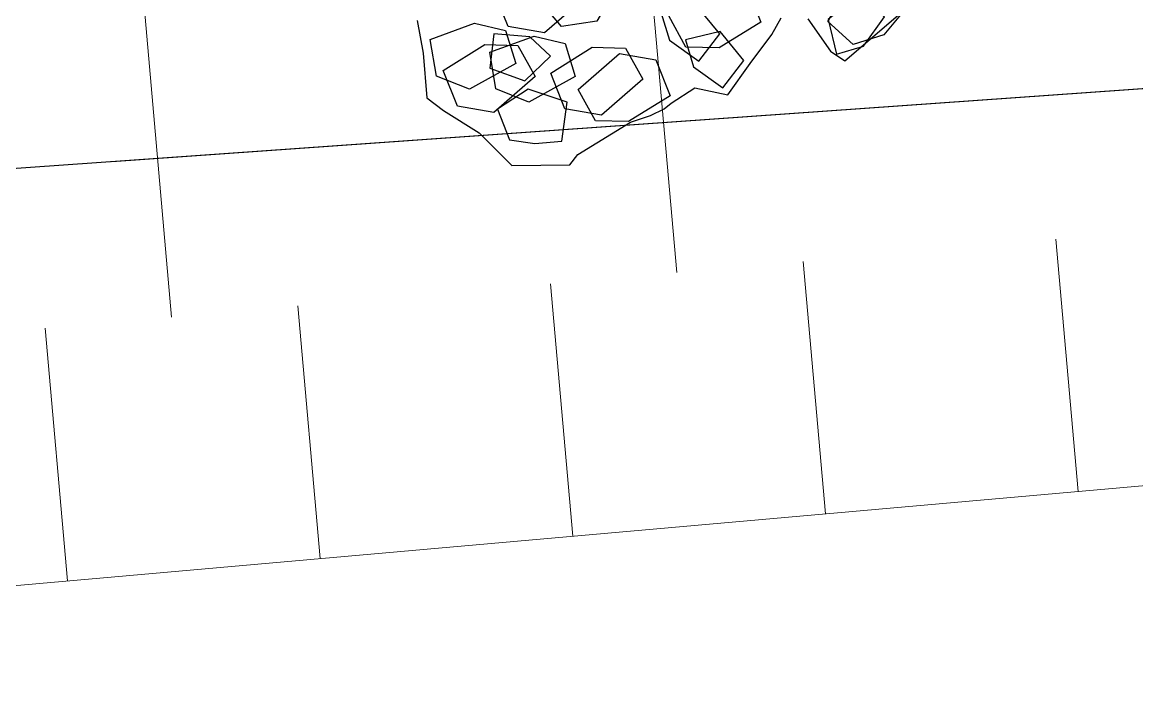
# Model space of a CAD drawing. Header units: metres. Extents: x 1851758 to 1852050, y 5187822 to 5188223.
# Drawn here: x 1851917.735 to 1851919.053, y 5187881.379 to 5187882.181 of the extents above; entities that cross this region are included whole.
import ezdxf

# ---------------------------------------------------------------- set-up
doc = ezdxf.new("R2010")
doc.units = ezdxf.units.M
doc.header["$LTSCALE"] = 2.5
doc.linetypes.add('L5', pattern=[1.15, 0.8, -0.175, 0, -0.175])
for name, color, linetype, lineweight in [('PAR', 11, 'L5', 30), ('PRO_DEMOL_TAL', 34, 'CONTINUOUS', 20), ('PRO_DEMOL_TAL_HAC', 32, 'CONTINUOUS', 15), ('PRO_PAR_SURF', 157, 'CONTINUOUS', 20)]:
    doc.layers.add(name, color=color, linetype=linetype, lineweight=lineweight)
doc.layers.add('PRO_PAR_CONT_DA', color=40, linetype='CONTINUOUS', plot=False)
doc.layers.add('PRO_VOI_VEG', color=81, linetype='CONTINUOUS')

# ---------------------------------------------------------------- blocks, each defined once
blk = doc.blocks.new('arbuste fleurs rouges')
at = {"layer": 'PRO_VOI_VEG', "color": 27}
for points in [[(-1.135, 0.4147), (-1.214, 0.4176), (-1.3191, 0.4318), (-1.357, 0.4002), (-1.4268, 0.3291), (-1.519, 0.271), (-1.5473, 0.1365), (-1.5275, 0.1124), (-1.4801, -0.0256), (-1.4755, -0.0753), (-1.4669, -0.1104), (-1.4573, -0.1296), (-1.4342, -0.1922), (-1.467, -0.2646), (-1.4066, -0.3319), (-1.3505, -0.3974), (-1.3169, -0.4275)], [(-1.3331, -0.4887), (-1.4198, -0.5244), (-1.4496, -0.5524), (-1.3647, -0.7118)]]:
    blk.add_lwpolyline(points, dxfattribs=at)
for points in [[(-1.2851, 0.209), (-1.3211, 0.3289), (-1.2738, 0.3987), (-1.1858, 0.3945), (-1.1713, 0.2837), (-1.2041, 0.2156)], [(-1.4884, 0.1425), (-1.4014, 0.1104), (-1.3513, 0.1937), (-1.3813, 0.2748), (-1.4587, 0.2628), (-1.4798, 0.2063)], [(-1.3746, -0.2149), (-1.322, -0.2773), (-1.2435, -0.2374), (-1.2447, -0.1528), (-1.3112, -0.1577)]]:
    blk.add_lwpolyline(points, close=True, dxfattribs=at)
at = {"layer": 'PRO_VOI_VEG'}
for points in [[(-1.3256, 0.1709), (-1.3874, 0.285), (-1.3541, 0.3657), (-1.2639, 0.38), (-1.2259, 0.2707), (-1.2449, 0.1947)], [(-1.3874, -0.076), (-1.4491, 0.038), (-1.4158, 0.1188), (-1.3256, 0.1331), (-1.2876, 0.0238), (-1.3066, -0.0522)]]:
    blk.add_lwpolyline(points, close=True, dxfattribs=at)
at = {"layer": 'PRO_VOI_VEG', "color": 24}
for points in [[(-1.3461, 0.0782), (-1.3813, 0.1983), (-1.3336, 0.2679), (-1.2456, 0.2631), (-1.2318, 0.1522), (-1.2651, 0.0843)], [(-1.2059, 0.2441), (-1.283, 0.2712), (-1.3303, 0.1969), (-1.2863, 0.1247), (-1.2315, 0.1628)], [(-1.1378, -0.0854), (-1.2292, 0.0002), (-1.2234, 0.0843), (-1.1451, 0.1249), (-1.077, 0.0364), (-1.0712, -0.039)], [(-1.4485, -0.2564), (-1.3963, -0.3192), (-1.3175, -0.2798), (-1.3182, -0.1952), (-1.3848, -0.1997)], [(-1.3494, -0.5333), (-1.2575, -0.6183), (-1.2627, -0.7025), (-1.3408, -0.7436), (-1.4095, -0.6556), (-1.4158, -0.5802)]]:
    blk.add_lwpolyline(points, close=True, dxfattribs=at)
at = {"layer": 'PRO_VOI_VEG', "color": 12}
for points in [[(-1.1678, 0.0127), (-1.2296, 0.1267), (-1.1963, 0.2075), (-1.1061, 0.2217), (-1.0681, 0.1125), (-1.0871, 0.0364)], [(-1.3781, 0.0781), (-1.3164, -0.036), (-1.3496, -0.1167), (-1.4399, -0.131), (-1.4779, -0.0217), (-1.4589, 0.0543)], [(-1.2547, -0.1689), (-1.193, -0.2829), (-1.2262, -0.3637), (-1.3164, -0.3779), (-1.3544, -0.2687), (-1.3354, -0.1926)]]:
    blk.add_lwpolyline(points, close=True, dxfattribs=at)
at = {"layer": 'PRO_VOI_VEG', "color": 232}
blk.add_lwpolyline([(-1.3685, -0.6665), (-1.3058, -0.6143), (-1.3452, -0.5355), (-1.4298, -0.5362), (-1.4253, -0.6028)], close=True, dxfattribs=at)

msp = doc.modelspace()

# ---------------------------------------------------------------- linework, layer by layer
at = {"layer": 'PAR', "flags": 128}
msp.add_lwpolyline([(1851757.77, 5187868.487), (1851833.6918, 5187875.6402), (1851863.5824, 5187878.1707), (1851981.4866, 5187886.528), (1851987.4718, 5187886.9522), (1852004.3774, 5187888.6518), (1852028.9496, 5187890.8198)], dxfattribs=at)
at = {"layer": 'PRO_DEMOL_TAL', "flags": 128}
msp.add_lwpolyline([(1851899.2965, 5187879.8806), (1851904.6394, 5187880.3585), (1851919.8803, 5187881.7053), (1851933.1727, 5187882.7855)], dxfattribs=at)
at = {"layer": 'PRO_DEMOL_TAL_HAC'}
for p, q in [((1851918.5091, 5187881.8853), (1851918.4563, 5187882.483)), ((1851917.9115, 5187881.8325), (1851917.8586, 5187882.4302)), ((1851918.9838, 5187881.6261), (1851918.9574, 5187881.9249)), ((1851918.685, 5187881.5997), (1851918.6586, 5187881.8985)), ((1851918.3861, 5187881.5733), (1851918.3597, 5187881.8721)), ((1851918.0873, 5187881.5469), (1851918.0609, 5187881.8457)), ((1851917.7884, 5187881.5205), (1851917.762, 5187881.8193))]:
    msp.add_line(p, q, dxfattribs=at)
at = {"layer": 'PRO_PAR_CONT_DA', "flags": 128}
msp.add_lwpolyline([(1851863.5824, 5187878.1707), (1851981.4866, 5187886.528), (1851981.3715, 5187888.4018), (1851863.4796, 5187879.0507)], close=True, dxfattribs=at)
at = {"layer": 'PRO_PAR_SURF', "flags": 128}
for points in [[(1851977.7933, 5187946.6346), (1851981.4866, 5187886.528), (1851863.5824, 5187878.1707), (1851856.5917, 5187937.9836), (1851927.7207, 5187943.0606)], [(1851979.4592, 5187919.5236), (1851978.1813, 5187918.0657), (1851896.9596, 5187912.2309), (1851896.7804, 5187914.7245), (1851884.8113, 5187913.8647), (1851885.6711, 5187901.8955), (1851897.6403, 5187902.7554), (1851899.2249, 5187880.6971), (1851981.4866, 5187886.528)]]:
    msp.add_lwpolyline(points, close=True, dxfattribs=at)

# ---------------------------------------------------------------- block references
at = {"layer": 'PRO_VOI_VEG', "xscale": 0.4999999999999999, "yscale": 0.4999999999999999, "rotation": 102.6107109610798}
msp.add_blockref('arbuste fleurs rouges', (1851918.2802, 5187882.7826), dxfattribs=at)

doc.saveas('drawing.dxf')
